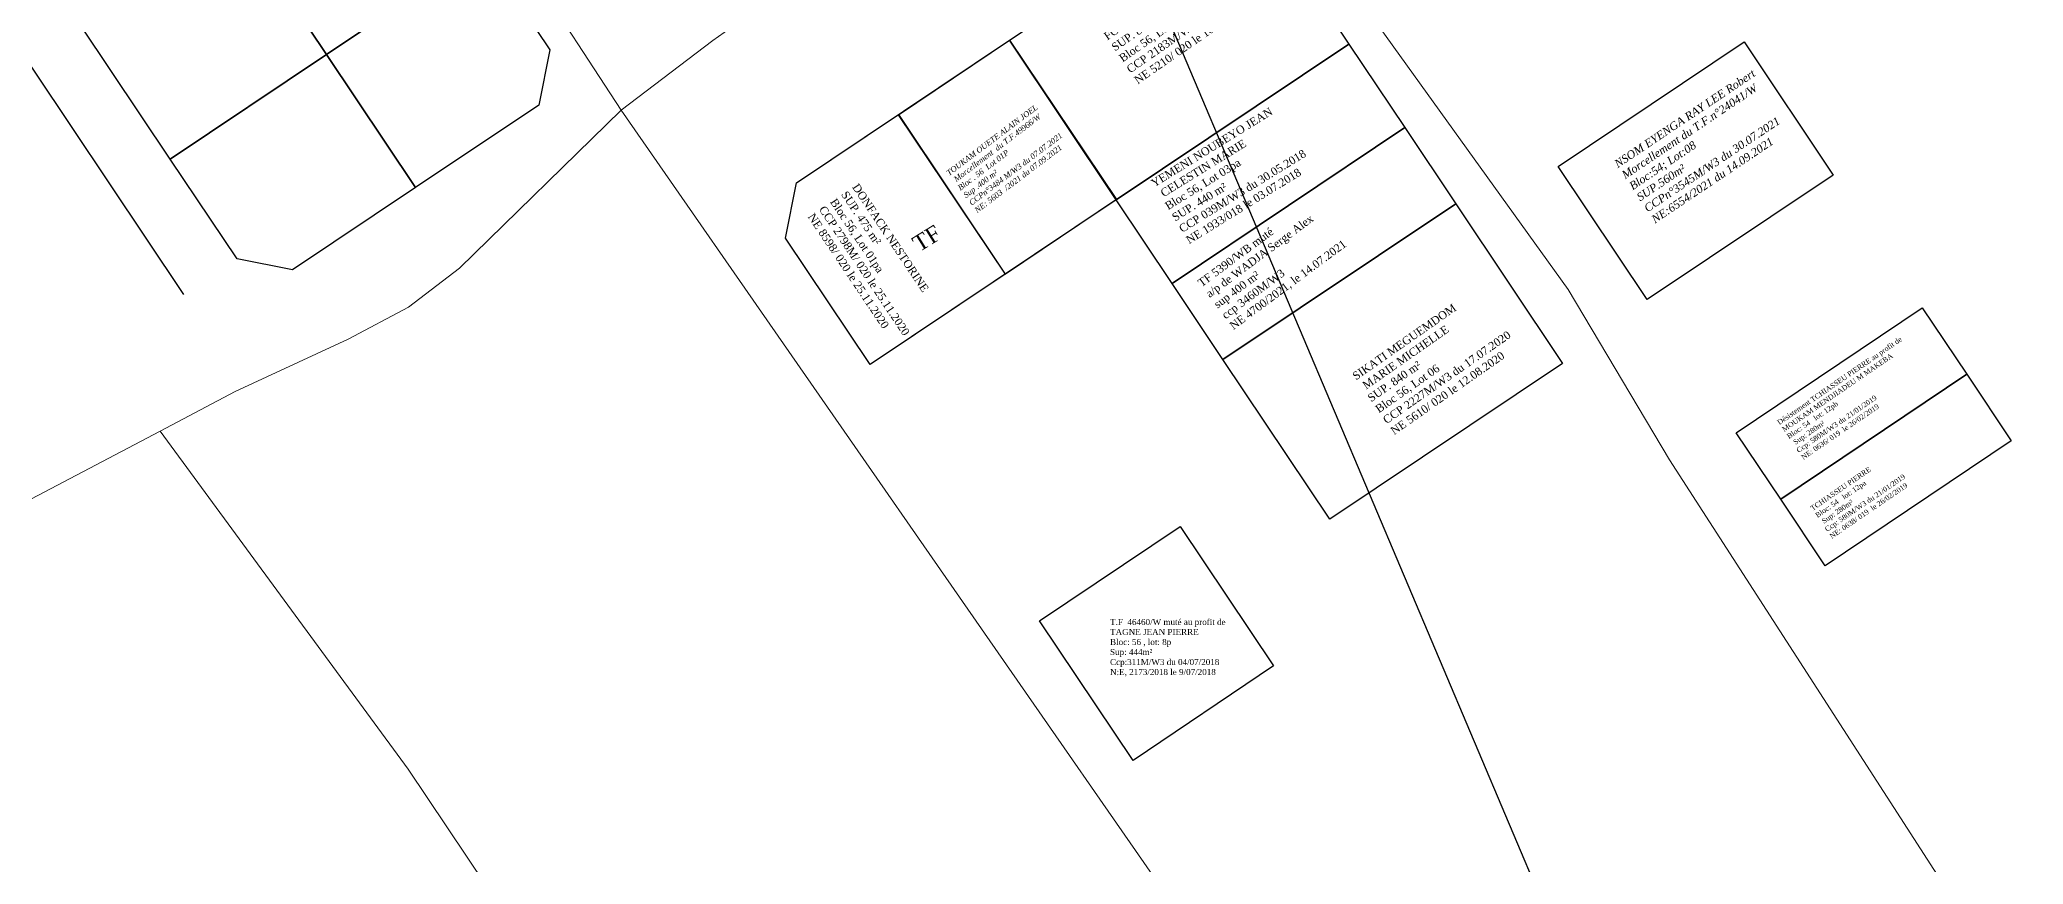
# Model space of a CAD drawing. Header units: millimetres. Extents: x 587399 to 927168, y 438565 to 1444955.
# Drawn here: x 591802.8 to 592050.6, y 443754.1 to 443857.1 of the extents above; entities that cross this region are included whole.
import ezdxf

# ---------------------------------------------------------------- set-up
doc = ezdxf.new("R2010")
doc.units = ezdxf.units.MM
doc.header["$LTSCALE"] = 2
for name, color, linetype in [('AOUT 2021', 172, 'Continuous'), ('end maj 26 02 2021', 7, 'Continuous'), ('MAJ JUILLET 2021', 7, 'Continuous'), ('MAJ SEPTEMBRE', 168, 'Continuous')]:
    doc.layers.add(name, color=color, linetype=linetype)
doc.layers.add('Roads_others', color=24, linetype='Continuous', lineweight=9)
doc.styles.get("Standard").update_dxf_attribs({"font": 'arial.ttf'})
doc.styles.add('Times 1.0', font='times.ttf', dxfattribs={"width": 0.99, "height": 1})

msp = doc.modelspace()

# ---------------------------------------------------------------- linework, layer by layer
msp.add_line((591820.776, 443825.288), (591767.956, 443904.244))
at = {"color": 232, "lineweight": 30, "flags": 128}
msp.add_lwpolyline([(589619, 444839), (589665, 444789), (589701, 444534), (591315, 445141), (591436, 445058), (592078, 443543), (591745, 440674), (591661, 440379)], dxfattribs=at)
msp.add_lwpolyline([(589619, 444839), (589665, 444789), (589701, 444534), (591315, 445141), (591436, 445058), (592078, 443543), (591745, 440674), (591661, 440379)], dxfattribs=at)
msp.add_lwpolyline([(589619, 444839), (589665, 444789), (589701, 444534), (591315, 445141), (591436, 445058), (592078, 443543), (591745, 440674), (591661, 440379)], dxfattribs=at)
at = {"flags": 128}
for points in [[(591847.032, 443884.959), (591858.155, 443868.341), (591838.622, 443855.275), (591827.502, 443871.899)], [(591827.498, 443871.894), (591838.618, 443855.27), (591819.085, 443842.204), (591807.965, 443858.828)], [(591858.152, 443868.335), (591866.494, 443855.872), (591865.119, 443848.937), (591849.742, 443838.651), (591838.622, 443855.275)], [(591838.618, 443855.27), (591849.738, 443838.646), (591834.361, 443828.36), (591827.425, 443829.736), (591819.085, 443842.204)]]:
    msp.add_lwpolyline(points, close=True, dxfattribs=at)
at = {"color": 1, "flags": 128}
msp.add_lwpolyline([(591827.498, 443871.894), (591838.618, 443855.27), (591819.085, 443842.204), (591807.965, 443858.828)], close=True, dxfattribs=at)
at = {"color": 150, "flags": 128}
msp.add_lwpolyline([(591923.943, 443857.047), (591937.309, 443837.143), (591923.459, 443827.842), (591910.092, 443847.745)], close=True, dxfattribs=at)
msp.add_lwpolyline([(591923.943, 443857.047), (591937.309, 443837.143), (591923.459, 443827.842), (591910.092, 443847.745)], close=True, dxfattribs=at)
at = {"layer": 'end maj 26 02 2021', "color": 150, "lineweight": -3, "flags": 128}
for points in [[(591948.878, 443873.727), (591955.814, 443872.351), (591966.365, 443856.579), (591937.273, 443837.12), (591923.943, 443857.047)], [(591948.878, 443873.727), (591955.814, 443872.351), (591966.365, 443856.579), (591937.273, 443837.12), (591923.943, 443857.047)], [(591910.09, 443847.78), (591923.42, 443827.852), (591906.519, 443816.547), (591895.969, 443832.319), (591897.345, 443839.255)], [(591910.09, 443847.78), (591923.42, 443827.852), (591906.519, 443816.547), (591895.969, 443832.319), (591897.345, 443839.255)], [(591979.708, 443836.631), (591993.053, 443816.683), (591963.963, 443797.223), (591950.618, 443817.171)], [(591979.708, 443836.631), (591993.053, 443816.683), (591963.963, 443797.223), (591950.618, 443817.171)], [(592037.98, 443823.64), (592043.55, 443815.34), (592020.31, 443799.73), (592014.73, 443808.03)], [(592037.98, 443823.64), (592043.55, 443815.34), (592020.31, 443799.73), (592014.73, 443808.03)], [(592043.553, 443815.342), (592049.13, 443807.03), (592025.88, 443791.42), (592020.31, 443799.73)], [(592043.553, 443815.342), (592049.13, 443807.03), (592025.88, 443791.42), (592020.31, 443799.73)]]:
    msp.add_lwpolyline(points, close=True, dxfattribs=at)
at = {"layer": 'end maj 26 02 2021', "color": 3, "lineweight": -3, "flags": 128}
msp.add_lwpolyline([(591923.943, 443857.047), (591937.274, 443837.119), (591906.519, 443816.547), (591895.969, 443832.319), (591897.345, 443839.255)], close=True, dxfattribs=at)
msp.add_lwpolyline([(591923.943, 443857.047), (591937.274, 443837.119), (591906.519, 443816.547), (591895.969, 443832.319), (591897.345, 443839.255)], close=True, dxfattribs=at)
at = {"layer": 'end maj 26 02 2021', "color": 150, "flags": 128}
msp.add_lwpolyline([(591966.364, 443856.579), (591973.349, 443846.138), (591944.258, 443826.678), (591937.274, 443837.119)], close=True, dxfattribs=at)
msp.add_lwpolyline([(591966.364, 443856.579), (591973.349, 443846.138), (591944.258, 443826.678), (591937.274, 443837.119)], close=True, dxfattribs=at)
at = {"layer": 'end maj 26 02 2021', "color": 3}
msp.add_lwpolyline([(591945.29, 443796.33), (591956.95, 443778.9), (591939.4, 443767.11), (591927.69, 443784.54)], close=True, dxfattribs=at)
msp.add_lwpolyline([(591945.29, 443796.33), (591956.95, 443778.9), (591939.4, 443767.11), (591927.69, 443784.54)], close=True, dxfattribs=at)
at = {"layer": 'MAJ JUILLET 2021', "linetype": 'ByBlock', "lineweight": -3, "ltscale": 0.0014, "flags": 128}
msp.add_lwpolyline([(591973.349, 443846.138), (591979.708, 443836.631), (591950.617, 443817.171), (591944.258, 443826.678)], close=True, dxfattribs=at)
msp.add_lwpolyline([(591973.349, 443846.138), (591979.708, 443836.631), (591950.617, 443817.171), (591944.258, 443826.678)], close=True, dxfattribs=at)
at = {"layer": 'MAJ SEPTEMBRE', "color": 150, "flags": 128}
msp.add_lwpolyline([(592015.763, 443856.845), (592026.883, 443840.222), (592003.61, 443824.654), (591992.49, 443841.277)], close=True, dxfattribs=at)
msp.add_lwpolyline([(592015.763, 443856.845), (592026.883, 443840.222), (592003.61, 443824.654), (591992.49, 443841.277)], close=True, dxfattribs=at)
at = {"layer": 'Roads_others'}
msp.add_line((591875.416, 443848.336), (591982.235, 443694.629), dxfattribs=at)
for points in [[(591794.852, 443969.171), (591799.177, 443962.819), (591813.64, 443942.714), (591820.055, 443933.258), (591825.272, 443923.502), (591846.296, 443892.172), (591863.897, 443866.012), (591875.416, 443848.336)], [(591944.109, 443894.935), (591993.759, 443825.916), (592006.436, 443804.637), (592049.077, 443738.562)], [(591665.736, 443710.383), (591725.841, 443752.739), (591752.619, 443773.914), (591766.311, 443781.168), (591817.817, 443808.227), (591827.182, 443813.178), (591841.307, 443819.703), (591848.83, 443823.702), (591855.22, 443828.583), (591875.416, 443848.336), (591886.864, 443857.026), (591914.498, 443876.566)], [(591817.817, 443808.227), (591848.811, 443766.018), (591858.539, 443751.469), (591879.82, 443719.62), (591901.446, 443686.212), (591913.822, 443667.001), (591921.049, 443655.765)]]:
    msp.add_lwpolyline(points, dxfattribs=at)

# ---------------------------------------------------------------- texts
at = {"layer": 'AOUT 2021', "color": 150, "insert": (592002.009, 443838.017), "char_height": 1, "width": 29.84714, "attachment_point": 4, "rotation": 33.84903}
msp.add_mtext('{\\fTimes New Roman|b0|i1|c0|p18;\\C7;NSOM EYENGA RAY LEE Robert\\P\\C1;Morcellement du T.F.n°24041/W  \\C7;        \\PBloc:54; Lot:08\\PSUP.560m²\\PCCPn°3545M/W3 du 30.07.2021\\PNE:6554/2021 du 14.09.2021}', dxfattribs=at)
msp.add_mtext('{\\fTimes New Roman|b0|i1|c0|p18;\\C7;NSOM EYENGA RAY LEE Robert\\P\\C1;Morcellement du T.F.n°24041/W  \\C7;        \\PBloc:54; Lot:08\\PSUP.560m²\\PCCPn°3545M/W3 du 30.07.2021\\PNE:6554/2021 du 14.09.2021}', dxfattribs=at)
at = {"layer": 'AOUT 2021', "color": 0, "insert": (591917.957, 443838.048), "char_height": 0.7, "width": 32.24696, "attachment_point": 4, "rotation": 37.06791}
msp.add_mtext('{\\fTimes New Roman|b0|i1|c0|p18;TOUKAM OUETE ALAIN JOEL\\P\\C1; Morcellement  du T.F.49966/W\\C0;\\PBloc . 56  Lot 01P\\PSup .400 m²  \\PCCPn°3484 M/W3 du 07.07.2021\\PNE: 5603  /2021 du 07.09.2021}', dxfattribs=at)
msp.add_mtext('{\\fTimes New Roman|b0|i1|c0|p18;TOUKAM OUETE ALAIN JOEL\\P\\C1; Morcellement  du T.F.49966/W\\C0;\\PBloc . 56  Lot 01P\\PSup .400 m²  \\PCCPn°3484 M/W3 du 07.07.2021\\PNE: 5603  /2021 du 07.09.2021}', dxfattribs=at)
at = {"layer": 'end maj 26 02 2021', "color": 150, "linetype": 'ByBlock', "lineweight": -3, "ltscale": 0.0014, "attachment_point": 1, "style": 'Times 1.0'}
for s, insert, char_height, width, rotation in [('{\\C256;FOTSING ALEXIS DARIS\\PSUP. 827 m²\\PBloc 56, Lot 02\\PCCP 2183M/W3 du 06.07.2020\\PNE 5210/ 020 le 10.07.2020}', (591935.612, 443857.835), 1, 39.9897, 34.71851), ('{\\C256;FOTSING ALEXIS DARIS\\PSUP. 827 m²\\PBloc 56, Lot 02\\PCCP 2183M/W3 du 06.07.2020\\PNE 5210/ 020 le 10.07.2020}', (591935.612, 443857.835), 1, 39.9897, 34.71851), ('{\\fTimes New Roman|b0|i0|c186|p18;\\C256;YEMENI NOUBEYO JEAN\\fTimes New Roman|b0|i0|c0|p18;\\P\\fTimes New Roman|b0|i0|c186|p18; CELESTIN MARIE\\PBloc 56, Lot 03pa\\PSUP. 440 m²\\PCCP 039M/W3 du 30.05.2018\\PNE 1933/018 le 03.07.2018}', (591941.496, 443839.511), 1, 41.18185, 31.69933), ('{\\fTimes New Roman|b0|i0|c186|p18;\\C256;YEMENI NOUBEYO JEAN\\fTimes New Roman|b0|i0|c0|p18;\\P\\fTimes New Roman|b0|i0|c186|p18; CELESTIN MARIE\\PBloc 56, Lot 03pa\\PSUP. 440 m²\\PCCP 039M/W3 du 30.05.2018\\PNE 1933/018 le 03.07.2018}', (591941.496, 443839.511), 1, 41.18185, 31.69933), ('{\\C256;DONFACK NESTORINE\\PSUP. 475 m²\\PBloc 56, Lot 01pa\\PCCP 2798M/ 020 le 25.11.2020\\PNE 8598/ 020 le 25.11.2020}', (591905.083, 443839.27), 1, 43.00258, 303.76487), ('{\\C256;DONFACK NESTORINE\\PSUP. 475 m²\\PBloc 56, Lot 01pa\\PCCP 2798M/ 020 le 25.11.2020\\PNE 8598/ 020 le 25.11.2020}', (591905.083, 443839.27), 1, 43.00258, 303.76487), ('{\\C1;TF 49966/W}', (591911.591, 443832.248), 2, 52.55196, 31.81395), ('{\\C1;TF 49966/W}', (591911.591, 443832.248), 2, 52.55196, 31.81395), ('{\\fTimes New Roman|b0|i0|c186|p18;\\C256;SIKATI MEGUEMDOM\\fTimes New Roman|b0|i0|c0|p18;\\P\\fTimes New Roman|b0|i0|c186|p18; MARIE MICHELLE\\PSUP. 840 m²\\PBloc 56, Lot 06\\PCCP 2227M/W3 du 17.07.2020\\PNE 5610/ 020 le 12.08.2020}', (591966.671, 443815.38), 1, 52.60954, 34.91717), ('{\\fTimes New Roman|b0|i0|c186|p18;\\C256;SIKATI MEGUEMDOM\\fTimes New Roman|b0|i0|c0|p18;\\P\\fTimes New Roman|b0|i0|c186|p18; MARIE MICHELLE\\PSUP. 840 m²\\PBloc 56, Lot 06\\PCCP 2227M/W3 du 17.07.2020\\PNE 5610/ 020 le 12.08.2020}', (591966.671, 443815.38), 1, 52.60954, 34.91717), ('{\\fTimes New Roman|b0|i0|c186|p18;\\W1;\\C1;Désistement \\fTimes New Roman|b0|i0|c0|p18;TCHIASSEU PIERRE\\fTimes New Roman|b0|i0|c186|p18; au profit de \\P\\fTimes New Roman|b0|i0|c0|p18;\\C256;MOUKAM MENDJIADEU M MAKEBA\\fTimes New Roman|b0|i0|c186|p18;\\PBloc: \\fTimes New Roman|b0|i0|c0|p18;54\\fTimes New Roman|b0|i0|c186|p18;   lot: \\fTimes New Roman|b0|i0|c0|p18;12pb\\P\\fTimes New Roman|b0|i0|c186|p18; Sup: \\fTimes New Roman|b0|i0|c0|p18;280\\fTimes New Roman|b0|i0|c186|p18;m²\\PCcp: \\fTimes New Roman|b0|i0|c0|p18;580\\fTimes New Roman|b0|i0|c186|p18;M/W3 du \\fTimes New Roman|b0|i0|c0|p18;21\\fTimes New Roman|b0|i0|c186|p18;/0\\fTimes New Roman|b0|i0|c0|p18;1\\fTimes New Roman|b0|i0|c186|p18;/201\\fTimes New Roman|b0|i0|c0|p18;9\\fTimes New Roman|b0|i0|c186|p18;\\PNE: \\fTimes New Roman|b0|i0|c0|p18;0636\\fTimes New Roman|b0|i0|c186|p18;/ 019  le 26/02/2019}', (592019.794, 443809.51), 0.634885, 19.70843, 34.48379), ('{\\fTimes New Roman|b0|i0|c186|p18;\\W1;\\C1;Désistement \\fTimes New Roman|b0|i0|c0|p18;TCHIASSEU PIERRE\\fTimes New Roman|b0|i0|c186|p18; au profit de \\P\\fTimes New Roman|b0|i0|c0|p18;\\C256;MOUKAM MENDJIADEU M MAKEBA\\fTimes New Roman|b0|i0|c186|p18;\\PBloc: \\fTimes New Roman|b0|i0|c0|p18;54\\fTimes New Roman|b0|i0|c186|p18;   lot: \\fTimes New Roman|b0|i0|c0|p18;12pb\\P\\fTimes New Roman|b0|i0|c186|p18; Sup: \\fTimes New Roman|b0|i0|c0|p18;280\\fTimes New Roman|b0|i0|c186|p18;m²\\PCcp: \\fTimes New Roman|b0|i0|c0|p18;580\\fTimes New Roman|b0|i0|c186|p18;M/W3 du \\fTimes New Roman|b0|i0|c0|p18;21\\fTimes New Roman|b0|i0|c186|p18;/0\\fTimes New Roman|b0|i0|c0|p18;1\\fTimes New Roman|b0|i0|c186|p18;/201\\fTimes New Roman|b0|i0|c0|p18;9\\fTimes New Roman|b0|i0|c186|p18;\\PNE: \\fTimes New Roman|b0|i0|c0|p18;0636\\fTimes New Roman|b0|i0|c186|p18;/ 019  le 26/02/2019}', (592019.794, 443809.51), 0.634885, 19.70843, 34.48379), ('{\\W1;\\C256;TCHIASSEU PIERRE\\P\\fTimes New Roman|b0|i0|c186|p18;Bloc: \\fTimes New Roman|b0|i0|c0|p18;54\\fTimes New Roman|b0|i0|c186|p18;   lot: \\fTimes New Roman|b0|i0|c0|p18;12pa\\P\\fTimes New Roman|b0|i0|c186|p18; Sup: \\fTimes New Roman|b0|i0|c0|p18;280\\fTimes New Roman|b0|i0|c186|p18;m²\\PCcp: \\fTimes New Roman|b0|i0|c0|p18;580\\fTimes New Roman|b0|i0|c186|p18;M/W3 du \\fTimes New Roman|b0|i0|c0|p18;21\\fTimes New Roman|b0|i0|c186|p18;/0\\fTimes New Roman|b0|i0|c0|p18;1\\fTimes New Roman|b0|i0|c186|p18;/201\\fTimes New Roman|b0|i0|c0|p18;9\\fTimes New Roman|b0|i0|c186|p18;\\PNE: \\fTimes New Roman|b0|i0|c0|p18;0638\\fTimes New Roman|b0|i0|c186|p18;/ 019  le 26/02/2019}', (592023.952, 443798.776), 0.634885, 19.70843, 34.48379), ('{\\W1;\\C256;TCHIASSEU PIERRE\\P\\fTimes New Roman|b0|i0|c186|p18;Bloc: \\fTimes New Roman|b0|i0|c0|p18;54\\fTimes New Roman|b0|i0|c186|p18;   lot: \\fTimes New Roman|b0|i0|c0|p18;12pa\\P\\fTimes New Roman|b0|i0|c186|p18; Sup: \\fTimes New Roman|b0|i0|c0|p18;280\\fTimes New Roman|b0|i0|c186|p18;m²\\PCcp: \\fTimes New Roman|b0|i0|c0|p18;580\\fTimes New Roman|b0|i0|c186|p18;M/W3 du \\fTimes New Roman|b0|i0|c0|p18;21\\fTimes New Roman|b0|i0|c186|p18;/0\\fTimes New Roman|b0|i0|c0|p18;1\\fTimes New Roman|b0|i0|c186|p18;/201\\fTimes New Roman|b0|i0|c0|p18;9\\fTimes New Roman|b0|i0|c186|p18;\\PNE: \\fTimes New Roman|b0|i0|c0|p18;0638\\fTimes New Roman|b0|i0|c186|p18;/ 019  le 26/02/2019}', (592023.952, 443798.776), 0.634885, 19.70843, 34.48379)]:
    msp.add_mtext(s, dxfattribs=dict(at, insert=insert, char_height=char_height, width=width, rotation=rotation))
at = {"layer": 'end maj 26 02 2021', "insert": (591936.511, 443784.77), "char_height": 0.75, "attachment_point": 1}
msp.add_mtext_dynamic_manual_height_columns('{\\fTimes New Roman|b0|i0|c0|p18;\\C1;T.F  46460/W muté au profit de\\C256;\\PTAGNE JEAN PIERRE \\PBloc: 56 , lot: 8p\\PSup: 444m²\\PCcp:311M/W3 du 04/07/2018\\PN:E, 2173/2018 le 9/07/2018}', width=82.09876, gutter_width=12.5, heights=[33.231], dxfattribs=at)
msp.add_mtext_dynamic_manual_height_columns('{\\fTimes New Roman|b0|i0|c0|p18;\\C1;T.F  46460/W muté au profit de\\C256;\\PTAGNE JEAN PIERRE \\PBloc: 56 , lot: 8p\\PSup: 444m²\\PCcp:311M/W3 du 04/07/2018\\PN:E, 2173/2018 le 9/07/2018}', width=82.09876, gutter_width=12.5, heights=[33.231], dxfattribs=at)
at = {"layer": 'MAJ JUILLET 2021', "color": 150, "linetype": 'ByBlock', "lineweight": -3, "ltscale": 0.0014, "insert": (591947.365, 443827.001), "char_height": 1, "width": 58.48415, "attachment_point": 1, "rotation": 36.56483, "style": 'Times 1.0'}
msp.add_mtext('{\\fTimes New Roman|b0|i0|c186|p18;\\C1;TF 5390/W\\fTimes New Roman|b0|i0|c0|p18;B \\fTimes New Roman|b0|i0|c186|p18;muté\\C256; \\fTimes New Roman|b0|i0|c0|p18;\\P\\fTimes New Roman|b0|i0|c186|p18;a/p de WADJA Serge Alex\\Psup 400 m²\\Pccp 3460\\fTimes New Roman|b0|i0|c0|p18;M/W3\\PNE \\fTimes New Roman|b0|i0|c186|p18;4700\\fTimes New Roman|b0|i0|c0|p18;/2021, le 14.07.2021}', dxfattribs=at)
msp.add_mtext('{\\fTimes New Roman|b0|i0|c186|p18;\\C1;TF 5390/W\\fTimes New Roman|b0|i0|c0|p18;B \\fTimes New Roman|b0|i0|c186|p18;muté\\C256; \\fTimes New Roman|b0|i0|c0|p18;\\P\\fTimes New Roman|b0|i0|c186|p18;a/p de WADJA Serge Alex\\Psup 400 m²\\Pccp 3460\\fTimes New Roman|b0|i0|c0|p18;M/W3\\PNE \\fTimes New Roman|b0|i0|c186|p18;4700\\fTimes New Roman|b0|i0|c0|p18;/2021, le 14.07.2021}', dxfattribs=at)

doc.saveas('drawing.dxf')
